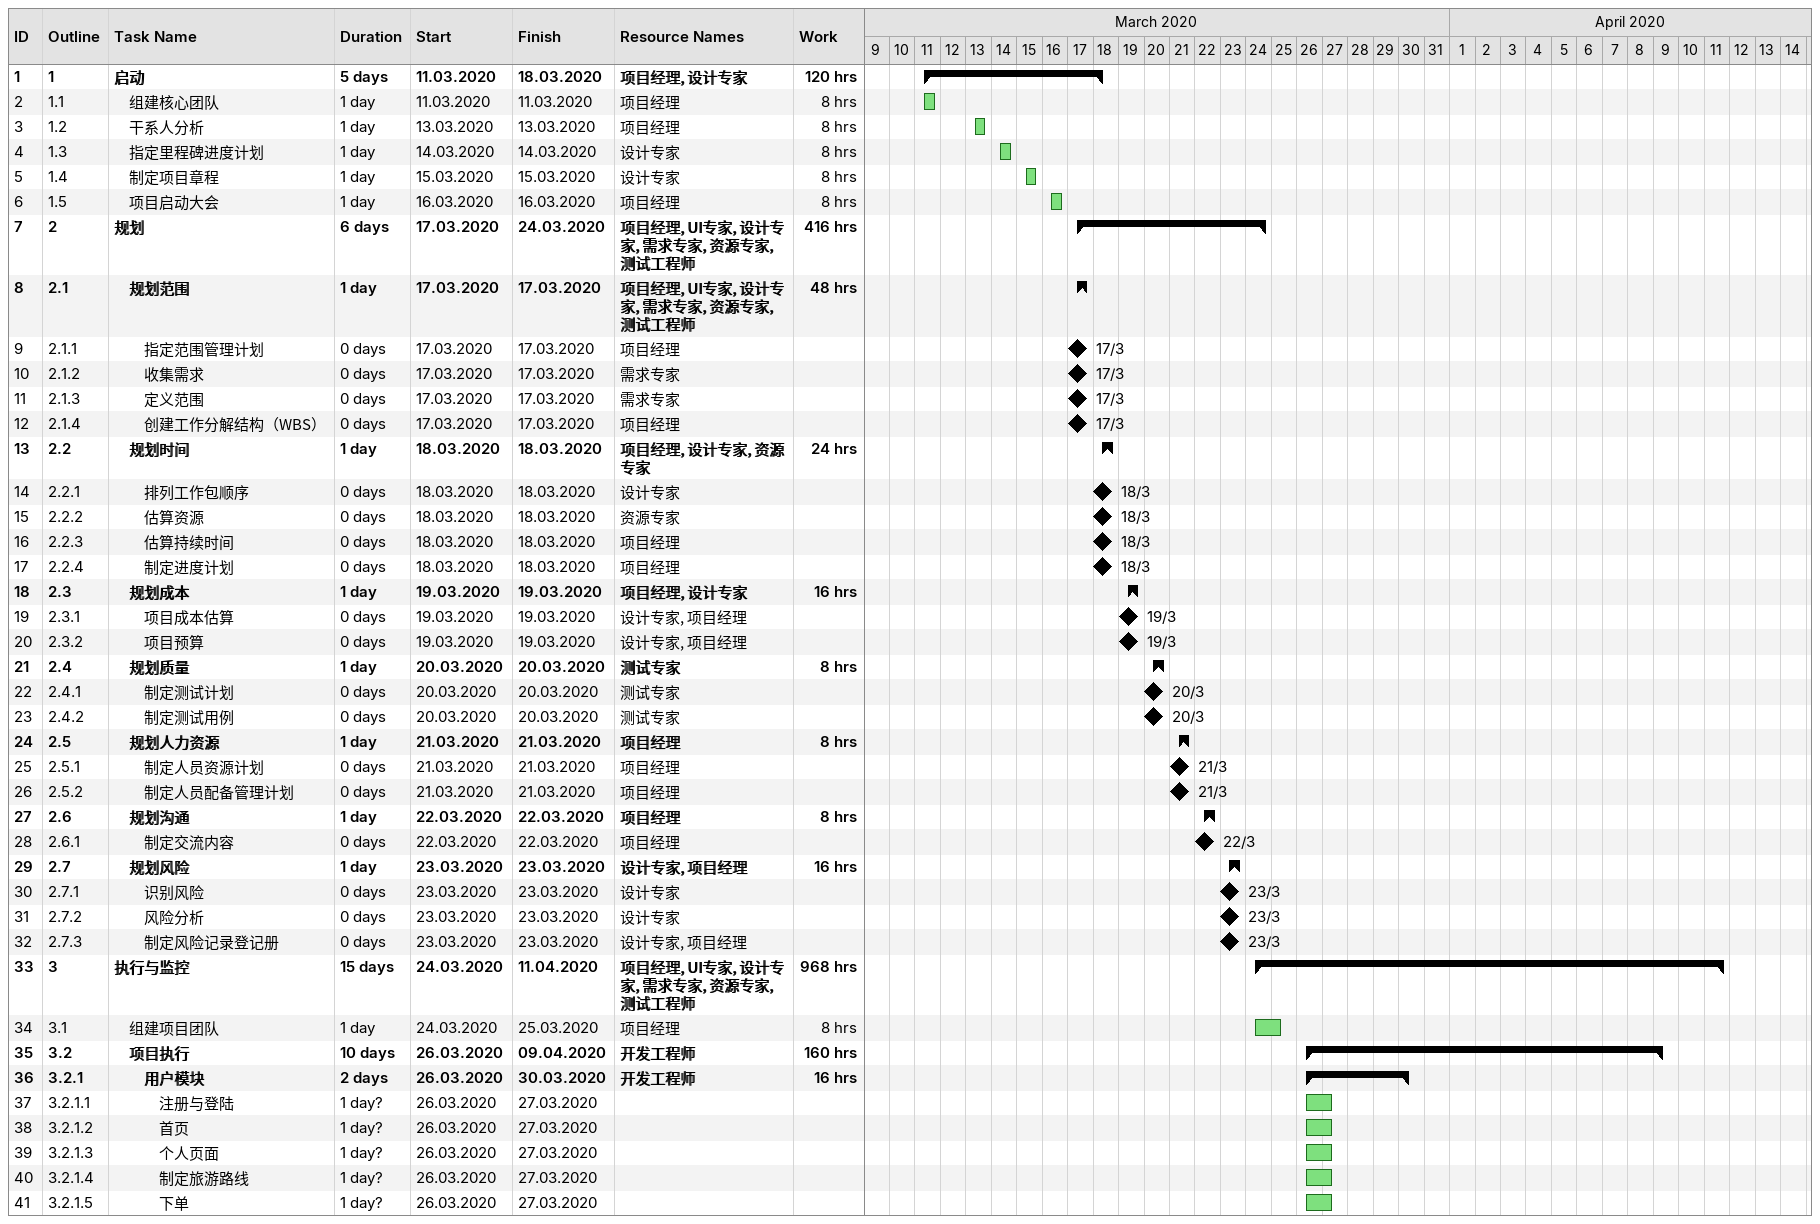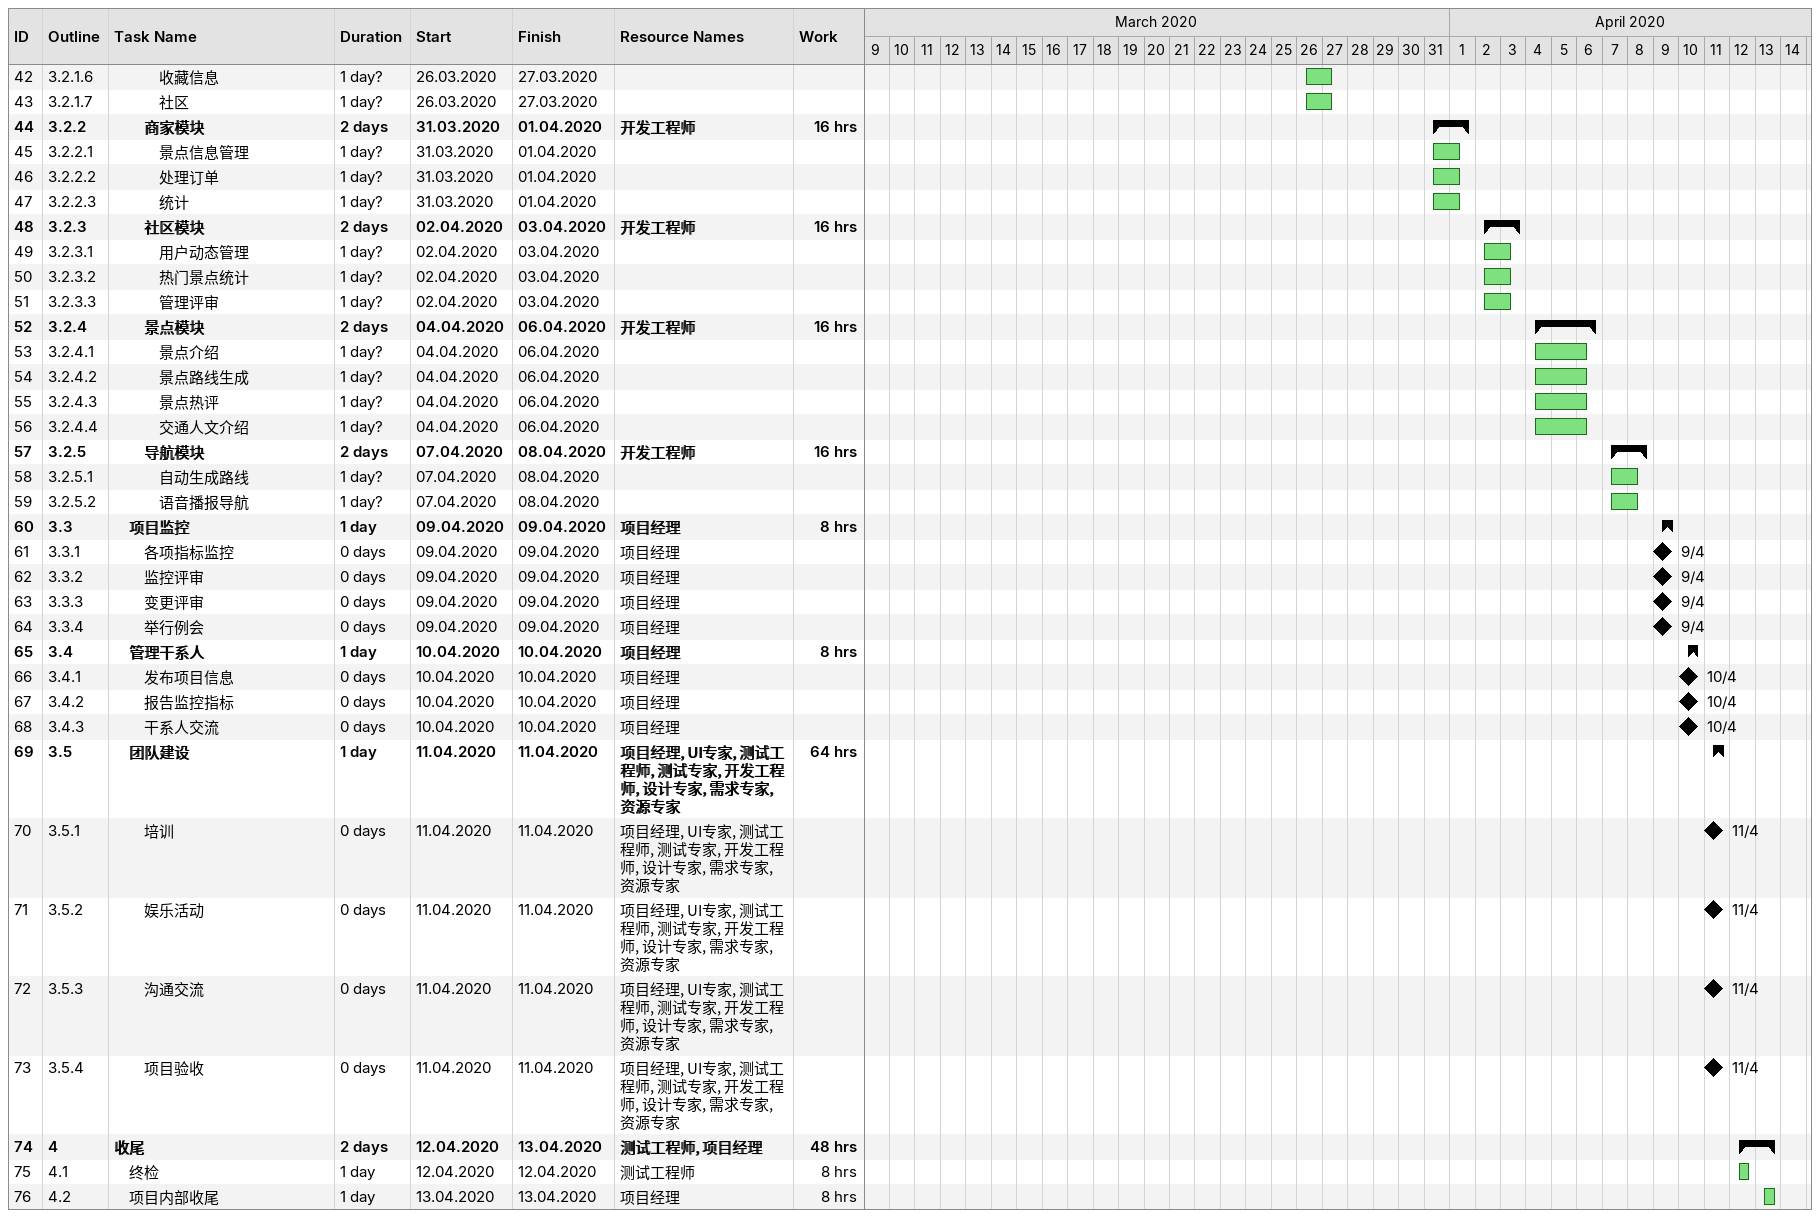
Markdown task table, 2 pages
| ID | WBS | Task | Duration | Start | Finish | Resources | Work (h) |
|---|---|---|---|---|---|---|---|
| 1 | 1 | **启动** | 5d | 2020-03-11 | 2020-03-18 | 项目经理, 设计专家 | 120 |
| 2 | 1.1 | 组建核心团队 | 1d | 2020-03-11 | 2020-03-11 | 项目经理 | 8 |
| 3 | 1.2 | 干系人分析 | 1d | 2020-03-13 | 2020-03-13 | 项目经理 | 8 |
| 4 | 1.3 | 指定里程碑进度计划 | 1d | 2020-03-14 | 2020-03-14 | 设计专家 | 8 |
| 5 | 1.4 | 制定项目章程 | 1d | 2020-03-15 | 2020-03-15 | 设计专家 | 8 |
| 6 | 1.5 | 项目启动大会 | 1d | 2020-03-16 | 2020-03-16 | 项目经理 | 8 |
| 7 | 2 | **规划** | 6d | 2020-03-17 | 2020-03-24 | 项目经理, UI专家, 设计专家, 需求专家, 资源专家, 测试工程师 | 416 |
| 8 | 2.1 | **规划范围** | 1d | 2020-03-17 | 2020-03-17 | 项目经理, UI专家, 设计专家, 需求专家, 资源专家, 测试工程师 | 48 |
| 9 | 2.1.1 | 指定范围管理计划 | 0d | 2020-03-17 | 2020-03-17 | 项目经理 |  |
| 10 | 2.1.2 | 收集需求 | 0d | 2020-03-17 | 2020-03-17 | 需求专家 |  |
| 11 | 2.1.3 | 定义范围 | 0d | 2020-03-17 | 2020-03-17 | 需求专家 |  |
| 12 | 2.1.4 | 创建工作分解结构（WBS） | 0d | 2020-03-17 | 2020-03-17 | 项目经理 |  |
| 13 | 2.2 | **规划时间** | 1d | 2020-03-18 | 2020-03-18 | 项目经理, 设计专家, 资源专家 | 24 |
| 14 | 2.2.1 | 排列工作包顺序 | 0d | 2020-03-18 | 2020-03-18 | 设计专家 |  |
| 15 | 2.2.2 | 估算资源 | 0d | 2020-03-18 | 2020-03-18 | 资源专家 |  |
| 16 | 2.2.3 | 估算持续时间 | 0d | 2020-03-18 | 2020-03-18 | 项目经理 |  |
| 17 | 2.2.4 | 制定进度计划 | 0d | 2020-03-18 | 2020-03-18 | 项目经理 |  |
| 18 | 2.3 | **规划成本** | 1d | 2020-03-19 | 2020-03-19 | 项目经理, 设计专家 | 16 |
| 19 | 2.3.1 | 项目成本估算 | 0d | 2020-03-19 | 2020-03-19 | 设计专家, 项目经理 |  |
| 20 | 2.3.2 | 项目预算 | 0d | 2020-03-19 | 2020-03-19 | 设计专家, 项目经理 |  |
| 21 | 2.4 | **规划质量** | 1d | 2020-03-20 | 2020-03-20 | 测试专家 | 8 |
| 22 | 2.4.1 | 制定测试计划 | 0d | 2020-03-20 | 2020-03-20 | 测试专家 |  |
| 23 | 2.4.2 | 制定测试用例 | 0d | 2020-03-20 | 2020-03-20 | 测试专家 |  |
| 24 | 2.5 | **规划人力资源** | 1d | 2020-03-21 | 2020-03-21 | 项目经理 | 8 |
| 25 | 2.5.1 | 制定人员资源计划 | 0d | 2020-03-21 | 2020-03-21 | 项目经理 |  |
| 26 | 2.5.2 | 制定人员配备管理计划 | 0d | 2020-03-21 | 2020-03-21 | 项目经理 |  |
| 27 | 2.6 | **规划沟通** | 1d | 2020-03-22 | 2020-03-22 | 项目经理 | 8 |
| 28 | 2.6.1 | 制定交流内容 | 0d | 2020-03-22 | 2020-03-22 | 项目经理 |  |
| 29 | 2.7 | **规划风险** | 1d | 2020-03-23 | 2020-03-23 | 设计专家, 项目经理 | 16 |
| 30 | 2.7.1 | 识别风险 | 0d | 2020-03-23 | 2020-03-23 | 设计专家 |  |
| 31 | 2.7.2 | 风险分析 | 0d | 2020-03-23 | 2020-03-23 | 设计专家 |  |
| 32 | 2.7.3 | 制定风险记录登记册 | 0d | 2020-03-23 | 2020-03-23 | 设计专家, 项目经理 |  |
| 33 | 3 | **执行与监控** | 15d | 2020-03-24 | 2020-04-11 | 项目经理, UI专家, 设计专家, 需求专家, 资源专家, 测试工程师 | 968 |
| 34 | 3.1 | 组建项目团队 | 1d | 2020-03-24 | 2020-03-25 | 项目经理 | 8 |
| 35 | 3.2 | **项目执行** | 10d | 2020-03-26 | 2020-04-09 | 开发工程师 | 160 |
| 36 | 3.2.1 | **用户模块** | 2d | 2020-03-26 | 2020-03-30 | 开发工程师 | 16 |
| 37 | 3.2.1.1 | 注册与登陆 | 1d? | 2020-03-26 | 2020-03-27 |  |  |
| 38 | 3.2.1.2 | 首页 | 1d? | 2020-03-26 | 2020-03-27 |  |  |
| 39 | 3.2.1.3 | 个人页面 | 1d? | 2020-03-26 | 2020-03-27 |  |  |
| 40 | 3.2.1.4 | 制定旅游路线 | 1d? | 2020-03-26 | 2020-03-27 |  |  |
| 41 | 3.2.1.5 | 下单 | 1d? | 2020-03-26 | 2020-03-27 |  |  |
| 42 | 3.2.1.6 | 收藏信息 | 1d? | 2020-03-26 | 2020-03-27 |  |  |
| 43 | 3.2.1.7 | 社区 | 1d? | 2020-03-26 | 2020-03-27 |  |  |
| 44 | 3.2.2 | **商家模块** | 2d | 2020-03-31 | 2020-04-01 | 开发工程师 | 16 |
| 45 | 3.2.2.1 | 景点信息管理 | 1d? | 2020-03-31 | 2020-04-01 |  |  |
| 46 | 3.2.2.2 | 处理订单 | 1d? | 2020-03-31 | 2020-04-01 |  |  |
| 47 | 3.2.2.3 | 统计 | 1d? | 2020-03-31 | 2020-04-01 |  |  |
| 48 | 3.2.3 | **社区模块** | 2d | 2020-04-02 | 2020-04-03 | 开发工程师 | 16 |
| 49 | 3.2.3.1 | 用户动态管理 | 1d? | 2020-04-02 | 2020-04-03 |  |  |
| 50 | 3.2.3.2 | 热门景点统计 | 1d? | 2020-04-02 | 2020-04-03 |  |  |
| 51 | 3.2.3.3 | 管理评审 | 1d? | 2020-04-02 | 2020-04-03 |  |  |
| 52 | 3.2.4 | **景点模块** | 2d | 2020-04-04 | 2020-04-06 | 开发工程师 | 16 |
| 53 | 3.2.4.1 | 景点介绍 | 1d? | 2020-04-04 | 2020-04-06 |  |  |
| 54 | 3.2.4.2 | 景点路线生成 | 1d? | 2020-04-04 | 2020-04-06 |  |  |
| 55 | 3.2.4.3 | 景点热评 | 1d? | 2020-04-04 | 2020-04-06 |  |  |
| 56 | 3.2.4.4 | 交通人文介绍 | 1d? | 2020-04-04 | 2020-04-06 |  |  |
| 57 | 3.2.5 | **导航模块** | 2d | 2020-04-07 | 2020-04-08 | 开发工程师 | 16 |
| 58 | 3.2.5.1 | 自动生成路线 | 1d? | 2020-04-07 | 2020-04-08 |  |  |
| 59 | 3.2.5.2 | 语音播报导航 | 1d? | 2020-04-07 | 2020-04-08 |  |  |
| 60 | 3.3 | **项目监控** | 1d | 2020-04-09 | 2020-04-09 | 项目经理 | 8 |
| 61 | 3.3.1 | 各项指标监控 | 0d | 2020-04-09 | 2020-04-09 | 项目经理 |  |
| 62 | 3.3.2 | 监控评审 | 0d | 2020-04-09 | 2020-04-09 | 项目经理 |  |
| 63 | 3.3.3 | 变更评审 | 0d | 2020-04-09 | 2020-04-09 | 项目经理 |  |
| 64 | 3.3.4 | 举行例会 | 0d | 2020-04-09 | 2020-04-09 | 项目经理 |  |
| 65 | 3.4 | **管理干系人** | 1d | 2020-04-10 | 2020-04-10 | 项目经理 | 8 |
| 66 | 3.4.1 | 发布项目信息 | 0d | 2020-04-10 | 2020-04-10 | 项目经理 |  |
| 67 | 3.4.2 | 报告监控指标 | 0d | 2020-04-10 | 2020-04-10 | 项目经理 |  |
| 68 | 3.4.3 | 干系人交流 | 0d | 2020-04-10 | 2020-04-10 | 项目经理 |  |
| 69 | 3.5 | **团队建设** | 1d | 2020-04-11 | 2020-04-11 | 项目经理, UI专家, 测试工程师, 测试专家, 开发工程师, 设计专家, 需求专家, 资源专家 | 64 |
| 70 | 3.5.1 | 培训 | 0d | 2020-04-11 | 2020-04-11 | 项目经理, UI专家, 测试工程师, 测试专家, 开发工程师, 设计专家, 需求专家, 资源专家 |  |
| 71 | 3.5.2 | 娱乐活动 | 0d | 2020-04-11 | 2020-04-11 | 项目经理, UI专家, 测试工程师, 测试专家, 开发工程师, 设计专家, 需求专家, 资源专家 |  |
| 72 | 3.5.3 | 沟通交流 | 0d | 2020-04-11 | 2020-04-11 | 项目经理, UI专家, 测试工程师, 测试专家, 开发工程师, 设计专家, 需求专家, 资源专家 |  |
| 73 | 3.5.4 | 项目验收 | 0d | 2020-04-11 | 2020-04-11 | 项目经理, UI专家, 测试工程师, 测试专家, 开发工程师, 设计专家, 需求专家, 资源专家 |  |
| 74 | 4 | **收尾** | 2d | 2020-04-12 | 2020-04-13 | 测试工程师, 项目经理 | 48 |
| 75 | 4.1 | 终检 | 1d | 2020-04-12 | 2020-04-12 | 测试工程师 | 8 |
| 76 | 4.2 | 项目内部收尾 | 1d | 2020-04-13 | 2020-04-13 | 项目经理 | 8 |
